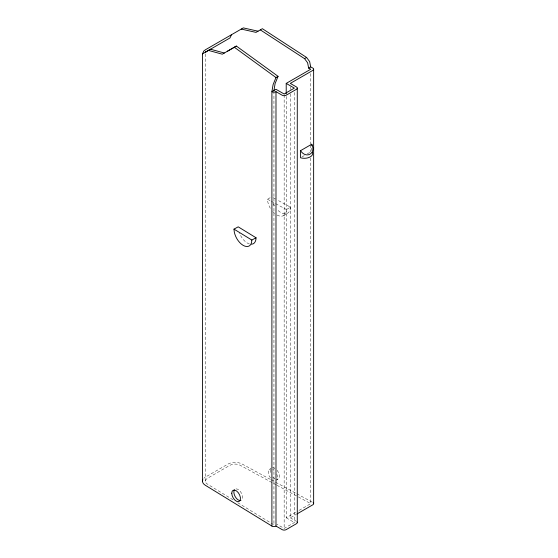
<?xml version="1.0" encoding="UTF-8"?>
<svg xmlns="http://www.w3.org/2000/svg" width="558" height="558" viewBox="0 0 558 558"><rect width="100%" height="100%" fill="white"/><g stroke="black" fill="none" stroke-linecap="round" stroke-linejoin="round"><path stroke-width="0.42" stroke-dasharray="2.79 2.09" d="M310.715 158.033L310.715 503.644L298.781 510.549M294.359 92.482L294.359 522.532L284.161 528.419L276.719 524.129M270.33 208.287A13.008 7.728 58.5 0 1 267.554 199.276L271.523 196.841M277.026 215.039A13.008 7.728 58.5 0 0 286.491 209.571L290.453 207.144L276.824 199.729M283.715 215.569L287.684 213.142M269.556 469.306L270.874 468.49M276.098 480.208L278.086 478.994M302.017 156.903L304.27 155.605M307.27 153.875L311.015 151.706M286.212 96.457L286.212 517.81L298.042 510.975M290.3 93.849L290.3 517.81L296.298 514.343M273.036 197.665L276.064 199.318M267.554 199.276L270.588 200.922M271.341 201.333L286.491 209.571M270.316 479.357L242.249 464.096A10.121 5.845 0 0 0 227.936 464.096L205.449 477.083A10.121 5.845 0 0 0 203.837 478.29M271.069 479.775L274.864 481.833M275.624 482.245L296.103 493.384M296.863 493.795L312.787 502.458M276.189 484.846L240.205 465.274A7.226 4.171 0 0 0 229.98 465.274L207.492 478.262A7.226 4.171 0 0 0 207.492 484.163L233.335 499.996M276.949 485.265L297.623 496.508M298.391 496.92L310.715 503.644M290.3 517.81L296.431 521.346M286.212 517.81L294.359 522.532M237.764 502.709L273.936 524.876L273.936 91.338M311.769 148.128L311.769 150.493M310.715 73.593L310.715 144.11M310.715 144.975L310.715 151.943M290.3 86.881L290.3 89.496M284.161 94.881L284.161 528.419M205.379 53.924L205.379 481.212M249.433 243.979A13.008 7.282 61.5 0 1 239.396 232.874M274.571 213.344A13.008 7.728 58.5 0 1 272.834 211.67M277.124 470.303A6.361 3.78 58.5 0 1 277.124 479.301M274.808 478.736A6.361 3.78 58.5 0 1 272.492 476.783M270.337 472.452A6.361 3.78 58.5 0 1 270.337 469.766M272.492 467.785A6.361 3.78 58.5 0 1 274.808 468.35M290.453 207.144A13.008 7.728 58.5 0 1 276.796 209.236M274.292 205.86A13.008 7.728 58.5 0 1 272.792 202.84M274.027 480.424A6.361 3.78 58.5 0 1 272.827 479.95M270.511 477.997A6.361 3.78 58.5 0 1 270.511 468.999M272.827 469.564A6.361 3.78 58.5 0 1 274.027 470.394M276.838 474.342A6.361 3.78 58.5 0 1 276.838 479.531M236.041 488.899A6.361 3.564 61.5 0 1 241.684 493.69A6.361 3.564 61.5 0 1 241.307 500.296"/><path stroke-width="0.84" d="M256.045 237.771L251.839 240.059L251.532 242.618A13.008 7.282 61.5 0 1 242.918 245.213A13.008 7.282 61.5 0 1 234.297 232.058L233.99 229.122L238.203 226.834L256.045 237.771A13.008 7.282 61.5 0 1 251.588 244.237M297.184 522.1A2.895 1.667 0 0 1 296.431 523.711L286.212 529.612A2.895 1.667 0 0 1 282.118 529.612L275.987 526.068A2.895 1.667 0 0 1 271.899 526.068L271.899 91.665L273.936 90.466L275.115 83.498L278.065 76.327L236.376 46.07L227.252 51.329M202.484 481.212L202.456 53.875L203.837 50.966L205.449 49.76L243.302 27.9L258.04 31.192M278.065 76.327L275.973 77.541L273.078 84.683L271.899 91.665A2.895 1.667 0 0 0 275.987 91.665L282.118 95.202A2.895 1.667 0 0 0 286.212 95.202L296.431 89.301A2.895 1.667 0 0 0 296.431 86.943L290.3 83.4L312.787 70.413A2.895 1.667 0 0 0 312.787 68.055L310.68 66.904L309.655 61.596L306.586 57.467L262.372 28.695L255.996 32.378L241.251 29.079M231.479 34.729L229.98 37.951L205.379 52.187L206.341 51.608M202.456 53.875L210.471 49.223L224.351 53.01M236.376 46.07L222.307 54.189L208.42 50.401M260.328 29.874L304.542 58.646L306.586 57.467M304.542 58.646L307.611 62.775L308.63 68.09L310.68 66.904M286.212 93.849L286.212 83.4L310.715 69.241L308.63 68.09M300.525 150.688L311.769 144.194C316.379 153.464 306.237 159.316 300.525 150.688L300.525 157.768A8.356 4.827 0 0 0 309.585 157.223A8.356 4.827 0 0 0 312.396 152.222M297.044 513.911L312.787 504.823A2.895 1.667 0 0 0 313.247 502.807M273.936 90.466L275.987 89.301L284.161 94.009L294.359 88.129L286.212 83.4M233.99 229.122L251.839 240.059M271.899 526.068L205.449 485.341A10.121 5.845 0 0 1 202.826 479.699M234.332 47.249L275.973 77.541M313.638 69.234L313.638 503.644M311.769 144.194L311.769 145.771M297.281 88.122L297.281 522.525M275.987 91.665L275.987 526.068M240.407 500.568A6.361 3.564 61.5 0 1 235.141 496.515A6.361 3.564 61.5 0 1 234.444 489.819M231.758 493.209A6.361 3.564 61.5 0 0 238.301 501.712A6.361 3.564 61.5 0 0 238.301 492.721A6.361 3.564 61.5 0 0 231.758 493.209"/></g></svg>
